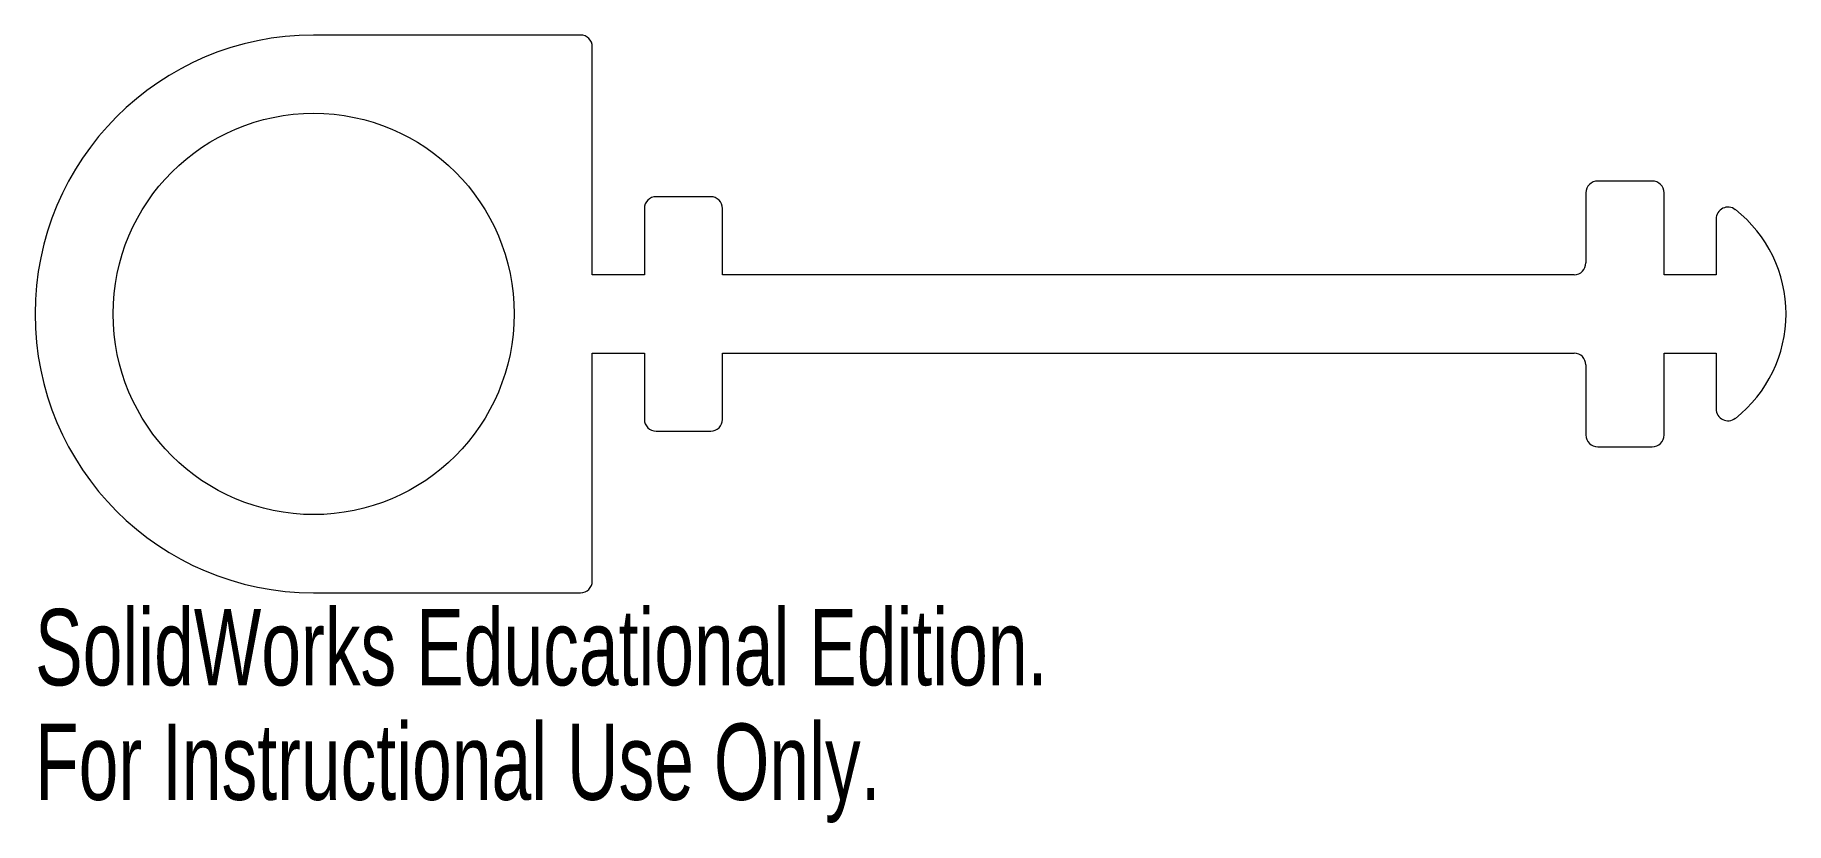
# Model space of a CAD drawing. Header units: millimetres. Extents: x -18 to 93, y -32 to 18.
import ezdxf

# ---------------------------------------------------------------- set-up
doc = ezdxf.new("R2010")
doc.units = ezdxf.units.MM
doc.styles.add('SLDTEXTSTYLE0', font='TXT', dxfattribs={"width": 0.7})

msp = doc.modelspace()

# ---------------------------------------------------------------- linework, layer by layer
at = {"color": 7, "linetype": 'Continuous', "lineweight": 15}
for p, q in [((16.9, 17.65), (0, 17.65)), ((17.65, 2.48), (17.65, 16.9)), ((84.79, 8.41), (81.34, 8.41)), ((20.95, 6.67), (20.95, 2.48)), ((25.15, 7.42), (21.7, 7.42)), ((25.9, 2.48), (25.9, 6.67)), ((80.59, 7.66), (80.59, 3.23)), ((85.54, 2.48), (85.54, 7.66)), ((88.84, 6.01), (88.84, 2.48)), ((20.95, 2.48), (17.65, 2.48)), ((79.84, 2.48), (25.9, 2.48)), ((88.84, 2.48), (85.54, 2.48)), ((17.65, -2.48), (20.95, -2.48)), ((17.65, -16.9), (17.65, -2.48)), ((20.95, -2.48), (20.95, -6.67)), ((25.9, -2.48), (79.84, -2.48)), ((25.9, -6.67), (25.9, -2.48)), ((80.59, -3.23), (80.59, -7.66)), ((85.54, -2.48), (88.84, -2.48)), ((85.54, -7.66), (85.54, -2.48)), ((88.84, -2.48), (88.84, -6.01)), ((21.7, -7.42), (25.15, -7.42)), ((81.34, -8.41), (84.79, -8.41)), ((0, -17.65), (16.9, -17.65))]:
    msp.add_line(p, q, dxfattribs=at)
msp.add_circle((0, 0), 12.7, dxfattribs=at)
for centre, radius, start, end in [((0, 0), 17.65, 90, 270), ((16.9, 16.9), 0.75, 0, 90), ((81.34, 7.66), 0.75, 90, 180), ((84.79, 7.66), 0.75, 360, 90), ((21.7, 6.67), 0.75, 90, 180), ((25.15, 6.67), 0.75, 0, 90), ((89.59, 6.01), 0.75, 51.7812, 180), ((84.86, 0), 8.41, 308.2188, 51.7812), ((79.84, 3.23), 0.75, 270, 0), ((79.84, -3.23), 0.75, 0, 90), ((89.59, -6.01), 0.75, 180, 308.2188), ((21.7, -6.67), 0.75, 180, 270), ((25.15, -6.67), 0.75, 270, 0), ((81.34, -7.66), 0.75, 180, 270), ((84.79, -7.66), 0.75, 270, 0), ((16.9, -16.9), 0.75, 270, 0)]:
    msp.add_arc(centre, radius, start, end, dxfattribs=at)

# ---------------------------------------------------------------- texts
at = {"color": 7, "linetype": 'Continuous', "char_height": 4.8336, "attachment_point": 1, "style": 'SLDTEXTSTYLE0'}
for s, insert in [('SolidWorks Educational Edition.', (-17.65, -18.67)), ('For Instructional Use Only.', (-17.65, -25.92))]:
    msp.add_mtext(s, dxfattribs=dict(at, insert=insert))

doc.saveas('drawing.dxf')
